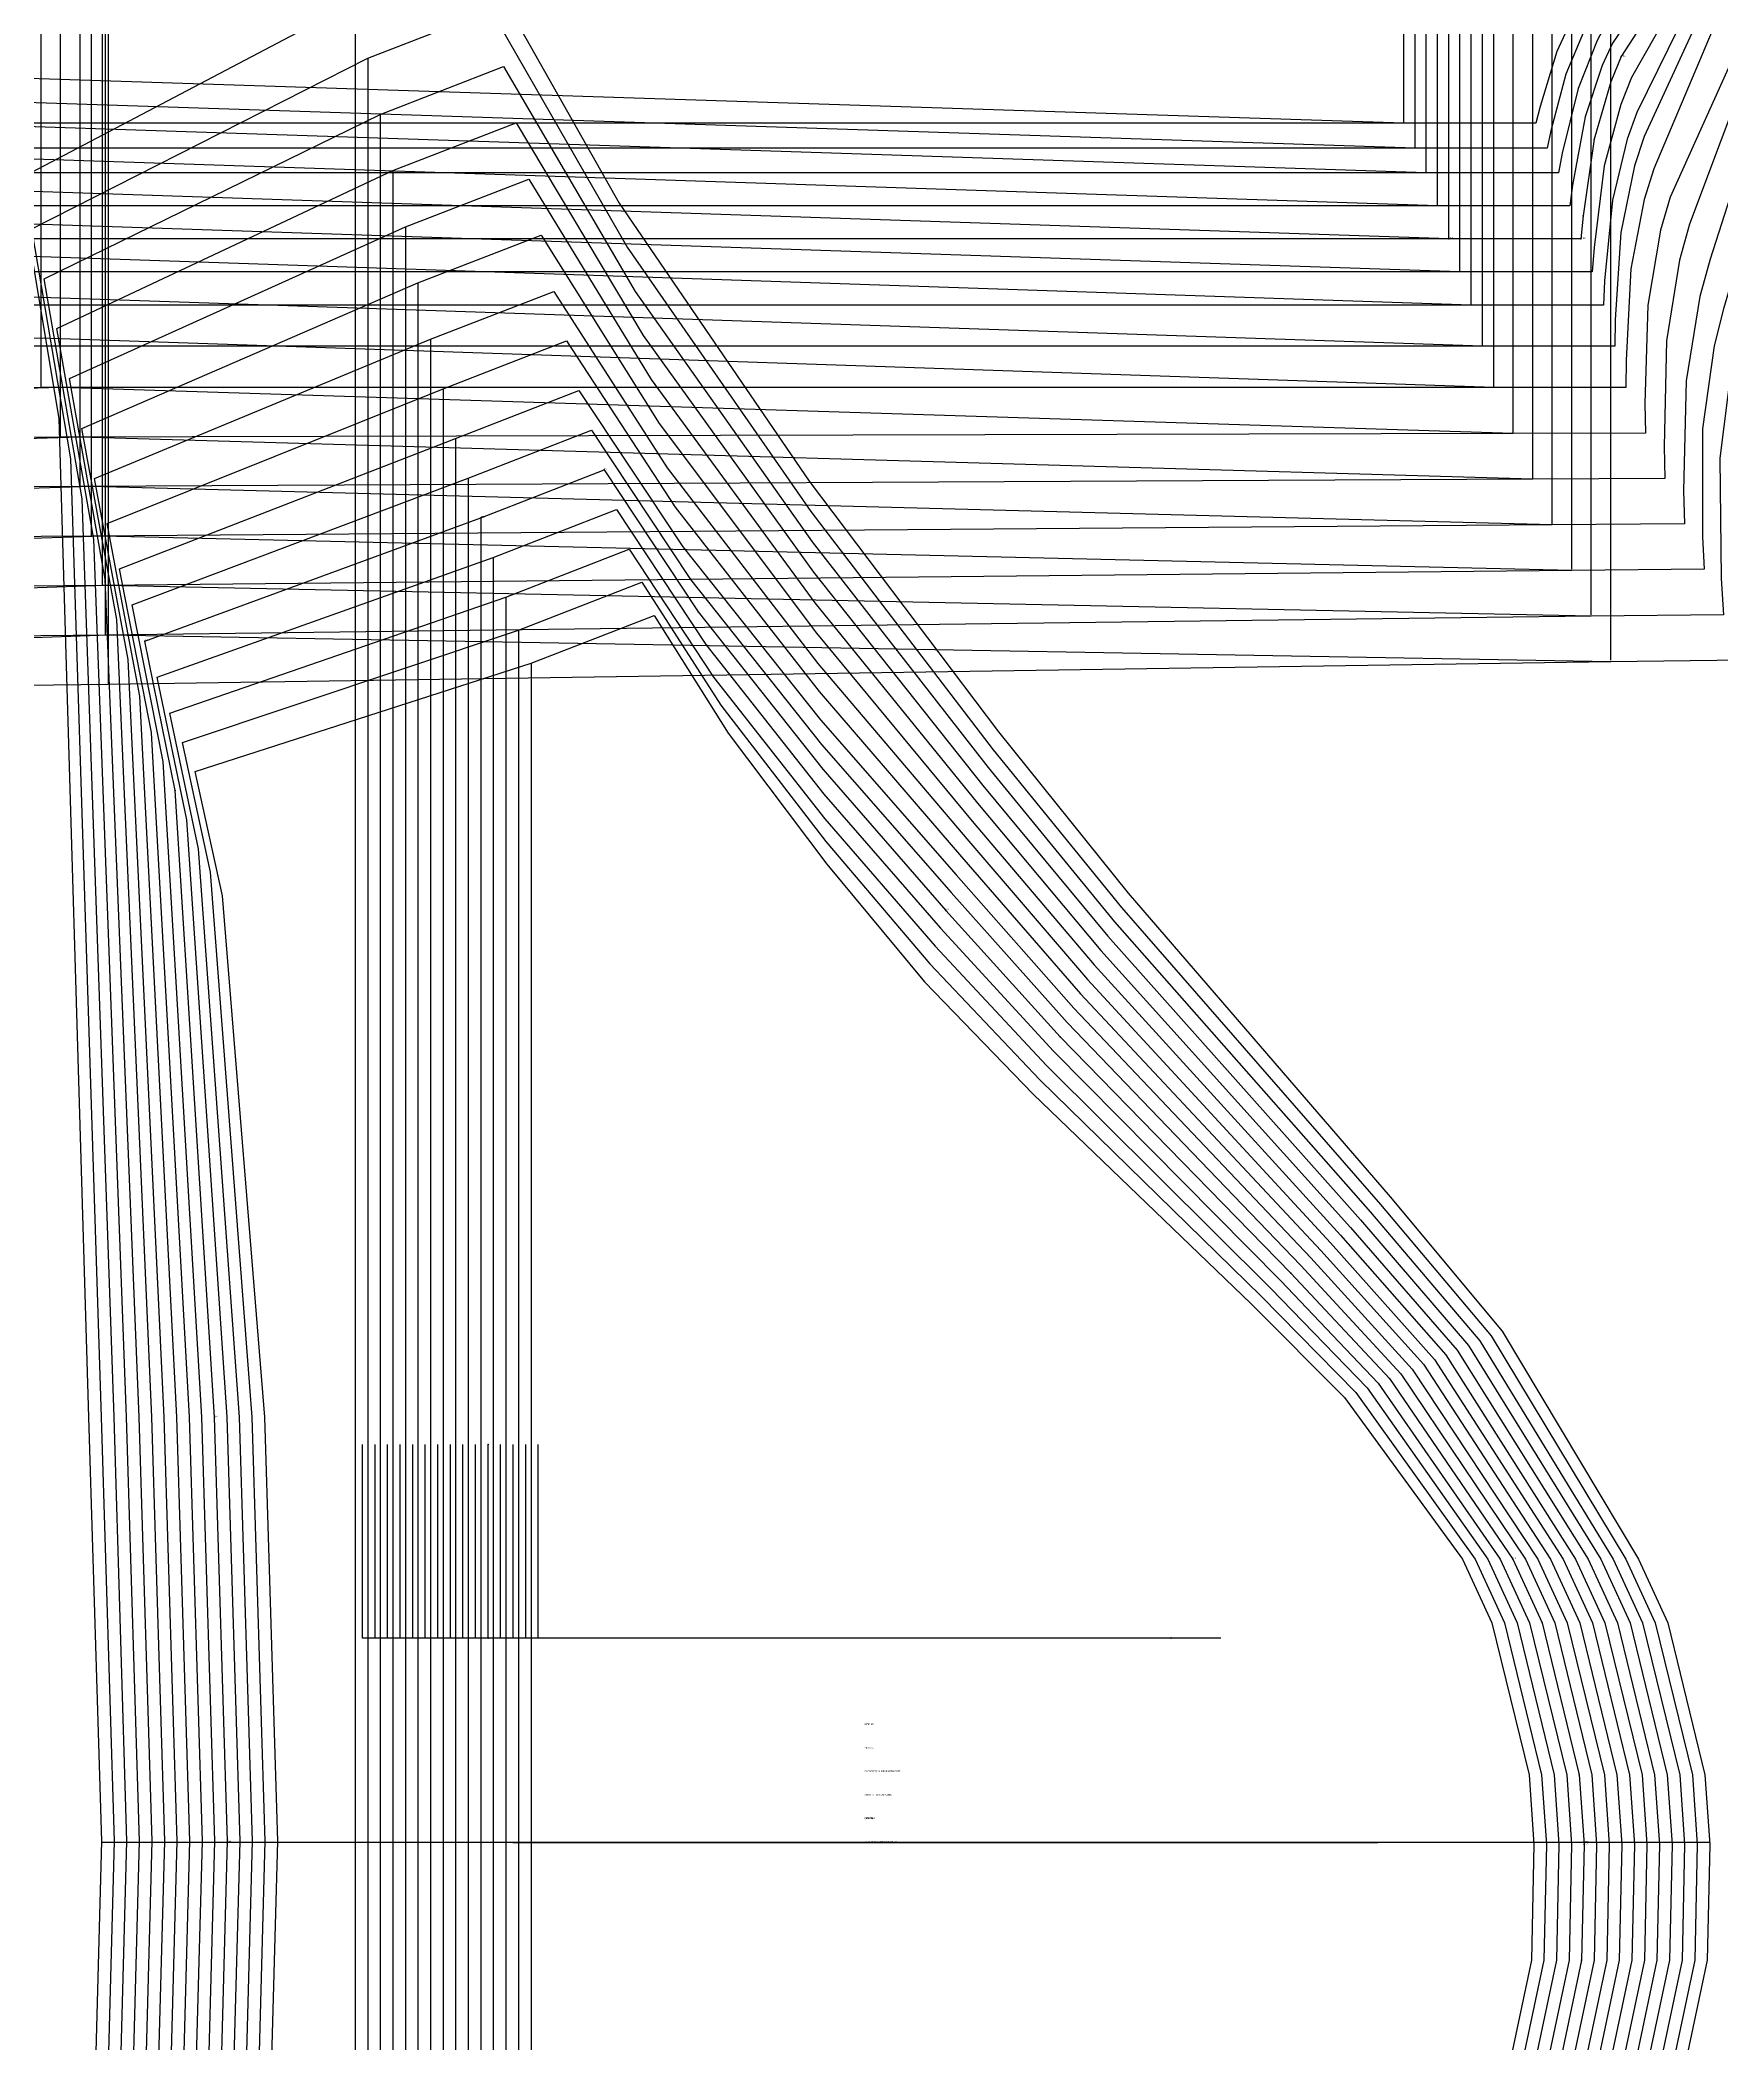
# Model space of a CAD drawing. Extents: x -43 to 1613, y 0 to 910.
# Drawn here: x 265.1 to 519.5, y 303 to 606.1 of the extents above; entities that cross this region are included whole.
import ezdxf

# ---------------------------------------------------------------- set-up
doc = ezdxf.new("R2010")
doc.units = 0

# ---------------------------------------------------------------- blocks, each defined once
blk = doc.blocks.new('GMX1016S18FR_42')
at = {"layer": '1'}
for points in [[(685.5029, 619.4578), (648.0988, 628.9599), (608.0989, 636.7882), (588.7543, 638.9193), (572.0538, 639.1784), (548.6426, 639.1657), (531.8811, 636.3869), (518.0381, 630.8751), (507.9264, 624.0831), (498.9272, 613.09), (497.332, 610.4738), (494.5076, 604.3575), (491.9777, 596.039), (491.3402, 593.5041)], [(491.3402, 593.5041), (471.3402, 593.5066), (241.5718, 593.5041), (241.5718, 593.5041), (45.4584, 593.532)]]:
    blk.add_lwpolyline(points, dxfattribs=at)
at = {"layer": '8'}
blk.add_line((471.3402, 593.5041), (471.3402, 821.0042), dxfattribs=at)
blk.add_lwpolyline([(471.3402, 593.5066), (241.5718, 601.0047), (45.4584, 593.532)], dxfattribs=at)
blk = doc.blocks.new('GMX1016S18FR_44')
at = {"layer": '1'}
for points in [[(690.5016, 619.4603), (652.1044, 629.1631), (611.0453, 637.1413), (591.1901, 639.3028), (574.0527, 639.5467), (549.8745, 639.3561), (534.0198, 636.3463), (518.8382, 629.8565), (510.728, 624.0171), (500.027, 610.0115), (498.503, 607.2836), (495.8589, 600.9412), (493.5932, 592.3636), (493.042, 589.755)], [(493.042, 589.755), (473.042, 589.7576), (244.5208, 589.755), (244.5208, 589.755), (39.6596, 589.7779)]]:
    blk.add_lwpolyline(points, dxfattribs=at)
at = {"layer": '8'}
blk.add_line((473.042, 589.755), (473.042, 824.7558), dxfattribs=at)
blk.add_lwpolyline([(473.042, 589.7576), (244.5208, 597.2556), (39.6596, 589.7779)], dxfattribs=at)
blk = doc.blocks.new('GMX1016S18FR_46')
at = {"layer": '1'}
for points in [[(695.4978, 619.4629), (656.2091, 629.2952), (614.2025, 637.3597), (593.8952, 639.5238), (576.3692, 639.7321), (551.4696, 639.2901), (535.5286, 636.0821), (520.4968, 629.4146), (512.0666, 622.4601), (502.28, 609.1682), (500.5985, 606.039), (497.7181, 598.7771), (495.3178, 588.9803), (494.7412, 586.006)], [(494.7412, 586.006), (474.7413, 586.0085), (247.4723, 586.006), (247.4723, 586.006), (33.8633, 586.0238)]]:
    blk.add_lwpolyline(points, dxfattribs=at)
at = {"layer": '8'}
blk.add_line((474.7413, 586.006), (474.7413, 828.5074), dxfattribs=at)
blk.add_lwpolyline([(474.7413, 586.0085), (247.4723, 593.5066), (33.8633, 586.0238)], dxfattribs=at)
blk = doc.blocks.new('GMX1016S18FR_48')
at = {"layer": '1'}
for points in [[(700.4965, 620.7151), (660.1486, 630.4814), (617.0295, 638.4163), (596.199, 640.4738), (578.2336, 640.5499), (553.2933, 639.6101), (537.6596, 636.3107), (521.8176, 628.0735), (513.6312, 621.4212), (502.8921, 605.5996), (501.33, 602.2366), (498.7697, 594.4947), (496.8621, 584.1416), (496.4431, 581.0073)], [(496.4431, 581.0073), (476.4431, 581.0098), (250.4237, 581.0073), (250.4237, 581.0073), (28.067, 581.02)]]:
    blk.add_lwpolyline(points, dxfattribs=at)
at = {"layer": '8'}
blk.add_line((476.4431, 581.0073), (476.4431, 833.5087), dxfattribs=at)
blk.add_lwpolyline([(476.4431, 581.0098), (250.4237, 588.5079), (28.067, 581.02)], dxfattribs=at)
blk = doc.blocks.new('GMX1016S18FR_50')
at = {"layer": '1'}
for points in [[(705.4927, 621.9698), (664.3091, 631.6218), (620.3138, 639.3841), (599.0717, 641.3247), (580.7634, 641.2662), (554.9342, 639.4324), (539.2039, 635.5639), (523.0038, 626.7527), (514.7336, 619.8159), (504.2282, 603.5904), (502.6432, 599.7906), (500.1388, 591.086), (498.4725, 579.5112), (498.1423, 576.0111)], [(498.1423, 576.0111), (478.1424, 576.0111), (253.3727, 576.0111), (253.3727, 576.0111), (22.2708, 576.0111)]]:
    blk.add_lwpolyline(points, dxfattribs=at)
at = {"layer": '2'}
for p in [(478.1424, 576.0111), (478.1424, 576.0111), (498.1423, 576.0111), (498.1423, 576.0111)]:
    blk.add_point(p, dxfattribs=at)
at = {"layer": '3'}
for p in [(504.2282, 603.5904), (502.6432, 599.7906), (500.1388, 591.086), (498.4725, 579.5112), (478.1424, 576.0111)]:
    blk.add_point(p, dxfattribs=at)
at = {"layer": '8'}
blk.add_line((478.1424, 576.0111), (478.1424, 838.5125), dxfattribs=at)
blk.add_lwpolyline([(478.1424, 576.0111), (253.3727, 583.5117), (22.2708, 576.0111)], dxfattribs=at)
at = {"layer": '2'}
for s, p in [('# 18', (478.1424, 576.0111)), ('# 13', (478.1424, 576.0111)), ('# 12', (498.1423, 576.0111)), ('# 12', (498.1423, 576.0111))]:
    blk.add_text(s, height=0.25, dxfattribs=at).set_placement(p)
at = {"layer": '3'}
for s, p in [('# 11', (504.2282, 603.5904)), ('# 13', (478.1424, 576.0111))]:
    blk.add_text(s, height=0.25, dxfattribs=at).set_placement(p)
at = {"layer": '8'}
for s in ['O', 'NM']:
    blk.add_text(s, height=0.25, dxfattribs=at).set_placement((478.1424, 576.0111))
blk = doc.blocks.new('GMX1016S18FR_52')
at = {"layer": '1'}
for points in [[(710.4914, 623.2221), (668.5763, 632.4677), (623.8342, 639.7626), (602.2569, 641.4491), (583.6819, 641.1494), (557.5478, 639.4628), (540.1361, 635.0737), (523.8395, 624.5937), (515.1273, 616.8416), (505.7674, 600.4053), (504.157, 596.3387), (501.6678, 587.0525), (500.1261, 574.7335), (499.8441, 571.0124)], [(499.8441, 571.0124), (479.8442, 571.0124), (256.3241, 571.0124), (256.3241, 571.0124), (16.472, 571.0098)]]:
    blk.add_lwpolyline(points, dxfattribs=at)
at = {"layer": '8'}
blk.add_line((479.8442, 571.0124), (479.8442, 843.5137), dxfattribs=at)
blk.add_lwpolyline([(479.8442, 571.0124), (256.3241, 578.513), (16.472, 571.0098)], dxfattribs=at)
blk = doc.blocks.new('GMX1016S18FR_54')
at = {"layer": '1'}
for points in [[(715.4901, 624.4743), (672.9476, 633.537), (627.5553, 640.5982), (605.6757, 642.1502), (586.8569, 641.7082), (559.275, 639.6381), (540.8346, 634.6343), (525.3051, 623.9638), (515.9858, 614.2635), (506.6081, 595.1348), (505.1298, 591.086), (502.9201, 581.8683), (501.7237, 569.689), (501.5459, 566.0136)], [(501.5459, 566.0136), (481.546, 566.0136), (259.2756, 566.0136), (259.2756, 566.0136), (10.6757, 566.006)]]:
    blk.add_lwpolyline(points, dxfattribs=at)
at = {"layer": '8'}
blk.add_line((481.546, 566.0136), (481.546, 848.515), dxfattribs=at)
blk.add_lwpolyline([(481.546, 566.0136), (259.2756, 573.5143), (10.6757, 566.006)], dxfattribs=at)
blk = doc.blocks.new('GMX1016S18FR_56')
at = {"layer": '1'}
for points in [[(720.4888, 624.4794), (677.3241, 633.6513), (631.2713, 640.7938), (609.0743, 642.3559), (589.9811, 641.8987), (561.6118, 639.6381), (543.2705, 634.5378), (526.4049, 622.0918), (517.0425, 611.7184), (507.7206, 591.5), (506.2576, 587.0626), (504.1875, 576.9991), (503.3138, 563.7607), (503.2477, 559.7703)], [(503.2477, 559.7703), (483.2478, 559.7703), (262.2271, 559.7703), (262.2271, 559.7703), (4.8819, 559.7526)]]:
    blk.add_lwpolyline(points, dxfattribs=at)
at = {"layer": '8'}
blk.add_line((483.2478, 559.7703), (483.2478, 854.771), dxfattribs=at)
blk.add_lwpolyline([(483.2478, 559.7703), (262.2271, 567.2709), (4.8819, 559.7526)], dxfattribs=at)
blk = doc.blocks.new('GMX1016S18FR_58')
at = {"layer": '1'}
for points in [[(725.4876, 624.4819), (681.4516, 633.6513), (634.4793, 640.7379), (611.8479, 642.2391), (592.389, 641.693), (564.1264, 639.125), (545.4066, 633.0112), (527.8908, 620.5144), (519.0821, 610.1131), (509.1431, 586.6156), (507.6851, 581.9775), (505.676, 571.4696), (504.9597, 557.6774), (504.9495, 553.5245)], [(504.9495, 553.5245), (484.9495, 553.5245), (265.1786, 553.5245), (265.1786, 553.5245), (-0.9119, 553.4965)]]:
    blk.add_lwpolyline(points, dxfattribs=at)
at = {"layer": '8'}
for p, q in [((265.1786, 861.0245), (265.1786, 553.5245)), ((484.9495, 553.5245), (484.9495, 861.0245))]:
    blk.add_line(p, q, dxfattribs=at)
blk.add_lwpolyline([(484.9495, 553.5245), (265.1786, 561.0251), (-0.9119, 553.4965)], dxfattribs=at)
blk = doc.blocks.new('GMX1016S18FR_60')
at = {"layer": '1'}
for points in [[(731.736, 626.3615), (686.8084, 635.4674), (638.899, 642.4372), (615.8256, 643.8443), (595.9983, 643.1839), (566.3845, 639.7854), (548.4496, 632.8334), (530.4003, 616.3158), (522.2672, 605.9348), (511.6246, 582.3382), (510.1692, 577.3166), (508.2566, 565.9705), (507.8146, 551.1191), (507.901, 546.6538)], [(507.901, 546.6538), (487.901, 546.6055), (268.1301, 546.034), (268.1301, 546.034), (-7.9553, 545.366)]]:
    blk.add_lwpolyline(points, dxfattribs=at)
at = {"layer": '8'}
for p, q in [((268.1301, 869.155), (268.1301, 546.034)), ((487.901, 546.6538), (487.901, 869.155))]:
    blk.add_line(p, q, dxfattribs=at)
blk.add_lwpolyline([(487.901, 546.6055), (268.1301, 553.5346), (-7.9553, 545.366)], dxfattribs=at)
blk = doc.blocks.new('GMX1016S18FR_62')
at = {"layer": '1'}
for points in [[(737.9843, 628.2411), (692.3126, 636.9559), (643.636, 643.4659), (620.2223, 644.6267), (600.1182, 643.725), (569.722, 639.4222), (551.4899, 631.8759), (533.5499, 615.5259), (524.1265, 603.7352), (514.5761, 578.2336), (513.047, 572.8132), (511.0811, 560.5831), (510.7229, 544.5913), (510.8525, 539.7831)], [(510.8525, 539.7831), (490.8525, 539.6891), (271.0815, 538.5435), (271.0815, 538.5435), (-14.9987, 537.2355)]]:
    blk.add_lwpolyline(points, dxfattribs=at)
at = {"layer": '8'}
for p, q in [((271.0815, 877.2856), (271.0815, 538.5435)), ((490.8525, 539.7831), (490.8525, 877.2856))]:
    blk.add_line(p, q, dxfattribs=at)
blk.add_lwpolyline([(490.8525, 539.6891), (271.0815, 546.0442), (-14.9987, 537.2355)], dxfattribs=at)
blk = doc.blocks.new('GMX1016S18FR_64')
at = {"layer": '1'}
for points in [[(744.2328, 630.1207), (697.6542, 638.5002), (648.0455, 644.6038), (624.2, 645.5334), (603.7479, 644.4006), (573.5473, 639.4806), (554.0045, 631.279), (535.0765, 614.5505), (527.078, 602.1909), (517.6952, 572.9428), (516.1027, 567.3014), (514.0478, 554.5659), (513.6719, 537.9187), (513.8039, 532.9124)], [(513.8039, 532.9124), (493.804, 532.7727), (272.7833, 531.0633), (272.7833, 531.0633), (-22.0422, 529.1049)]]:
    blk.add_lwpolyline(points, dxfattribs=at)
at = {"layer": '8'}
for p, q in [((272.7833, 885.4161), (272.7833, 531.0633)), ((493.804, 532.9124), (493.804, 885.4161))]:
    blk.add_line(p, q, dxfattribs=at)
blk.add_lwpolyline([(493.804, 532.7727), (272.7833, 538.5639), (-22.0422, 529.1049)], dxfattribs=at)
blk = doc.blocks.new('GMX1016S18FR_66')
at = {"layer": '1'}
for points in [[(750.4811, 632.0003), (702.8485, 640.2045), (652.1374, 646.0617), (627.7763, 646.8288), (606.9, 645.5182), (576.8569, 639.1631), (556.9992, 630.776), (538.0305, 611.8683), (530.0295, 600.6466), (519.712, 565.4142), (518.2693, 559.844), (516.5294, 547.3015), (516.5167, 530.9515), (516.7554, 526.0417)], [(516.7554, 526.0417), (496.7555, 525.8588), (274.4851, 523.5728), (274.4851, 523.5728), (-29.0856, 520.9744)]]:
    blk.add_lwpolyline(points, dxfattribs=at)
at = {"layer": '8'}
for p, q in [((274.4851, 893.5467), (274.4851, 523.5728)), ((496.7555, 526.0417), (496.7555, 893.5467))]:
    blk.add_line(p, q, dxfattribs=at)
blk.add_lwpolyline([(496.7555, 525.8588), (274.4851, 531.0734), (-29.0856, 520.9744)], dxfattribs=at)
blk = doc.blocks.new('GMX1016S18FR_68')
at = {"layer": '1'}
for points in [[(756.7296, 633.8824), (708.7718, 641.792), (657.7381, 647.3216), (633.2373, 647.9185), (612.2518, 646.4504), (581.1546, 639.4984), (560.0167, 630.4915), (540.2835, 608.4164), (532.4856, 595.9044), (522.4298, 563.0291), (520.9058, 556.8087), (519.1507, 542.826), (519.3716, 524.6345), (519.7069, 519.1735)], [(519.7069, 519.1735), (499.707, 518.95), (274.9373, 516.0849), (274.9373, 516.0849), (-36.1239, 512.8413)]]:
    blk.add_lwpolyline(points, dxfattribs=at)
at = {"layer": '8'}
for p, q in [((274.9373, 901.6797), (274.9373, 516.0849)), ((499.707, 519.1735), (499.707, 901.6797))]:
    blk.add_line(p, q, dxfattribs=at)
blk.add_lwpolyline([(499.707, 518.95), (274.9373, 523.5855), (-36.1239, 512.8413)], dxfattribs=at)
blk = doc.blocks.new('GMX1016S18FR_70')
at = {"layer": '1'}
blk.add_lwpolyline([(522.6584, 512.3028), (502.6584, 512.0386), (275.3894, 508.5944), (275.3894, 508.5944), (-43.1648, 504.7108)], dxfattribs=at)
at = {"layer": '8'}
for p, q in [((275.3894, 909.8103), (275.3894, 508.5944)), ((502.6584, 512.3028), (502.6584, 909.8103))]:
    blk.add_line(p, q, dxfattribs=at)
blk.add_lwpolyline([(502.6584, 512.0386), (275.3894, 516.095), (-43.1648, 504.7108)], dxfattribs=at)
blk = doc.blocks.new('GMX1016S18SS1_42')
at = {"layer": '1'}
for points in [[(288.5085, 495.4499), (339.3313, 511.8481), (357.98, 519.0744)], [(357.98, 519.0744), (369.1687, 501.2462), (384.0861, 481.4393), (398.8588, 463.6517), (415.2723, 446.6667), (448.244, 414.9243), (462.3766, 400.7994), (480.2353, 376.329), (484.6727, 366.6744), (490.2912, 343.7256), (491.0176, 333.1922)], [(288.5085, 171.445), (292.669, 190.4111), (299.3949, 273.6216), (301.0205, 333.6697), (299.0622, 397.8225), (292.6588, 476.6692), (288.5085, 495.4499)], [(491.0176, 333.1922), (490.6442, 315.6509), (485.2061, 289.969), (477.2178, 275.6078), (463.7888, 261.6454), (438.366, 243.2228), (420.5478, 232.5091), (386.7735, 203.2788), (370.7689, 178.148), (362.3209, 159.9972), (357.9546, 147.8382)]]:
    blk.add_lwpolyline(points, dxfattribs=at)
at = {"layer": '5'}
blk.add_line((363.1947, 333.4462), (467.4413, 333.4462), dxfattribs=at)
at = {"layer": '7'}
blk.add_line((363.1947, 333.4462), (467.4413, 333.4462), dxfattribs=at)
at = {"layer": '8'}
for p, q in [((339.3313, 511.8481), (339.3313, 154.7775)), ((490.9998, 333.4462), (300.9215, 333.4462))]:
    blk.add_line(p, q, dxfattribs=at)
blk.add_lwpolyline([(443.6949, 364.3681), (340.4337, 364.3681), (340.4337, 393.6746)], dxfattribs=at)
at = {"layer": '1'}
for s, p in [('SIZE: 42', (389.7631, 337.0123)), ('Piece Name: GMX1016S18SS1', (389.7631, 333.4563))]:
    blk.add_text(s, height=0.25, dxfattribs=at).set_placement(p)
blk = doc.blocks.new('GMX1016S18SS1_44')
at = {"layer": '1'}
for points in [[(286.6086, 499.8594), (337.4314, 516.8494), (356.0801, 524.0757)], [(356.0801, 524.0757), (368.041, 505.4829), (383.9363, 484.8581), (399.6589, 466.3517), (416.2984, 448.8358), (449.7477, 416.0825), (464.0809, 401.5131), (482.1352, 376.329), (486.5726, 366.6744), (492.1911, 343.7256), (492.9175, 333.1922)], [(286.6086, 167.0355), (290.8605, 186.8297), (297.495, 273.6216), (299.1206, 333.6697), (297.1623, 397.8225), (290.8529, 480.2201), (286.6086, 499.8594)], [(492.9175, 333.1922), (492.5442, 315.6509), (487.106, 289.969), (479.0898, 275.0541), (465.4627, 260.472), (439.5445, 241.1121), (421.348, 229.8091), (386.9233, 200.9141), (369.8342, 174.6174), (360.7664, 155.5928), (356.0547, 142.837)]]:
    blk.add_lwpolyline(points, dxfattribs=at)
at = {"layer": '5'}
blk.add_line((361.2947, 333.4462), (465.5414, 333.4462), dxfattribs=at)
at = {"layer": '7'}
blk.add_line((361.2947, 333.4462), (465.5414, 333.4462), dxfattribs=at)
at = {"layer": '8'}
for p, q in [((337.4314, 516.8494), (337.4314, 149.7762)), ((492.8997, 333.4462), (299.0215, 333.4462))]:
    blk.add_line(p, q, dxfattribs=at)
blk.add_lwpolyline([(441.7949, 364.3681), (338.5338, 364.3681), (338.5338, 393.6746)], dxfattribs=at)
at = {"layer": '1'}
for s, p in [('SIZE: 44', (389.7631, 337.0123)), ('Piece Name: GMX1016S18SS1', (389.7631, 333.4563))]:
    blk.add_text(s, height=0.25, dxfattribs=at).set_placement(p)
blk = doc.blocks.new('GMX1016S18SS1_46')
at = {"layer": '1'}
for points in [[(284.7086, 504.2688), (335.5315, 521.8507), (354.1802, 529.077)], [(354.1802, 529.077), (366.9107, 509.7222), (383.7864, 488.2795), (400.459, 469.0517), (417.3271, 451.005), (451.2539, 417.2408), (465.7853, 402.2268), (484.0351, 376.329), (488.4725, 366.6744), (494.091, 343.7256), (494.8175, 333.1922)], [(284.7086, 162.6261), (289.0495, 183.2483), (295.5951, 273.6216), (297.2207, 333.6697), (295.2624, 397.8225), (289.047, 483.771), (284.7086, 504.2688)], [(494.8175, 333.1922), (494.4441, 315.6509), (489.0059, 289.969), (480.9617, 274.5004), (467.1365, 259.296), (440.7256, 239.0014), (422.1481, 227.1091), (386.7532, 198.0362), (368.7547, 170.8023), (359.1637, 151.0742), (354.1548, 137.8357)]]:
    blk.add_lwpolyline(points, dxfattribs=at)
at = {"layer": '5'}
blk.add_line((359.3948, 333.4462), (463.6415, 333.4462), dxfattribs=at)
at = {"layer": '7'}
blk.add_line((359.3948, 333.4462), (463.6415, 333.4462), dxfattribs=at)
at = {"layer": '8'}
for p, q in [((335.5315, 521.8507), (335.5315, 144.775)), ((494.7997, 333.4462), (297.1216, 333.4462))]:
    blk.add_line(p, q, dxfattribs=at)
blk.add_lwpolyline([(439.895, 364.3681), (336.6339, 364.3681), (336.6339, 393.6746)], dxfattribs=at)
at = {"layer": '1'}
for s, p in [('SIZE: 46', (389.7631, 337.0123)), ('Piece Name: GMX1016S18SS1', (389.7631, 333.4563))]:
    blk.add_text(s, height=0.25, dxfattribs=at).set_placement(p)
blk = doc.blocks.new('GMX1016S18SS1_48')
at = {"layer": '1'}
for points in [[(282.8087, 509.7273), (333.6316, 527.8501), (352.2803, 535.0765)], [(352.2803, 535.0765), (365.7575, 514.6549), (383.6188, 492.0336), (401.2591, 471.7517), (418.3533, 453.1742), (452.7576, 418.399), (467.4896, 402.9406), (485.9351, 376.329), (490.3725, 366.6744), (495.9909, 343.7256), (496.7174, 333.1922)], [(282.8087, 157.1676), (287.2639, 178.816), (293.6952, 273.6216), (295.3208, 333.6697), (293.3624, 397.8225), (287.2639, 488.1677), (282.8087, 509.7273)], [(496.7174, 333.1922), (496.344, 315.6509), (490.9058, 289.969), (482.8337, 273.9467), (468.8104, 258.1199), (441.9042, 236.8906), (422.9482, 224.4091), (387.3323, 196.0169), (367.9902, 166.9949), (357.66, 145.9586), (352.2549, 131.8362)]]:
    blk.add_lwpolyline(points, dxfattribs=at)
at = {"layer": '5'}
blk.add_line((357.4949, 333.4462), (461.7416, 333.4462), dxfattribs=at)
at = {"layer": '7'}
blk.add_line((357.4949, 333.4462), (461.7416, 333.4462), dxfattribs=at)
at = {"layer": '8'}
for p, q in [((333.6316, 527.8501), (333.6316, 138.7755)), ((496.6996, 333.4462), (295.2217, 333.4462))]:
    blk.add_line(p, q, dxfattribs=at)
blk.add_lwpolyline([(437.9951, 364.3681), (334.7339, 364.3681), (334.7339, 393.6746)], dxfattribs=at)
at = {"layer": '1'}
for s, p in [('SIZE: 48', (389.7631, 337.0123)), ('Piece Name: GMX1016S18SS1', (389.7631, 333.4563))]:
    blk.add_text(s, height=0.25, dxfattribs=at).set_placement(p)
blk = doc.blocks.new('GMX1016S18SS1_50')
at = {"layer": '1'}
for points in [[(280.9088, 515.1857), (331.7317, 533.8496), (350.3804, 541.0759)], [(350.3804, 541.0759), (364.6069, 519.5875), (383.4511, 495.7877), (402.0592, 474.4517), (419.382, 455.3458), (454.2638, 419.5598), (469.1965, 403.6569), (487.835, 376.329), (492.2724, 366.6744), (497.8909, 343.7256), (498.6173, 333.1922)], [(280.9088, 151.7092), (285.4783, 174.3837), (291.7953, 273.6216), (293.4208, 333.6697), (291.4625, 397.8225), (285.4833, 492.5645), (280.9088, 515.1857)], [(498.6173, 333.1922), (498.2439, 315.6509), (492.8058, 289.969), (484.7083, 273.3955), (470.4868, 256.9465), (443.0853, 234.7799), (423.7482, 221.709), (387.4694, 193.3296), (367.0224, 162.8217), (356.0877, 140.6957), (350.3549, 125.8367)]]:
    blk.add_lwpolyline(points, dxfattribs=at)
at = {"layer": '2'}
for p in [(350.3804, 541.0759), (350.3804, 541.0759), (331.7317, 533.8496), (280.9088, 515.1857), (280.9088, 515.1857), (332.834, 393.6746), (332.834, 364.3681), (436.0952, 364.3681), (293.3218, 333.4462), (293.4208, 333.6697), (355.595, 333.4462), (459.8417, 333.4462), (498.5995, 333.4462), (498.6173, 333.1922), (498.6173, 333.1922)]:
    blk.add_point(p, dxfattribs=at)
at = {"layer": '3'}
for p in [(331.7317, 533.8496), (364.6069, 519.5875), (383.4511, 495.7877), (285.4833, 492.5645), (402.0592, 474.4517), (419.382, 455.3458), (454.2638, 419.5598), (469.1965, 403.6569), (291.4625, 397.8225), (487.835, 376.329), (492.2724, 366.6744), (497.8909, 343.7256), (498.2439, 315.6509)]:
    blk.add_point(p, dxfattribs=at)
at = {"layer": '4'}
blk.add_point((498.6173, 333.1922, -3.998), dxfattribs=at)
blk.add_point((498.6173, 333.1922, -3.998), dxfattribs=at)
at = {"layer": '5'}
blk.add_line((355.595, 333.4462), (459.8417, 333.4462), dxfattribs=at)
at = {"layer": '7'}
blk.add_line((355.595, 333.4462), (459.8417, 333.4462), dxfattribs=at)
at = {"layer": '8'}
for p, q in [((331.7317, 533.8496), (331.7317, 132.776)), ((498.5995, 333.4462), (293.3218, 333.4462))]:
    blk.add_line(p, q, dxfattribs=at)
blk.add_lwpolyline([(436.0952, 364.3681), (332.834, 364.3681), (332.834, 393.6746)], dxfattribs=at)
at = {"layer": '1'}
for s, p in [('SIZE: 50', (389.7631, 351.2363)), ('Fabric: 1', (389.7631, 347.6803)), ('CATEGORY: SLEEVE WITH CUFF', (389.7631, 344.1243)), ('ANNOTATION: 2XFABRIC', (389.7631, 340.5683)), ('Quantity: 1', (389.7631, 337.0123)), ('Piece Name: GMX1016S18SS1', (389.7631, 333.4563))]:
    blk.add_text(s, height=0.25, dxfattribs=at).set_placement(p)
at = {"layer": '2'}
for s, p in [('# 7', (350.3804, 541.0759)), ('# 7', (350.3804, 541.0759)), ('# 18', (331.7317, 533.8496)), ('# 5', (280.9088, 515.1857)), ('# 5', (280.9088, 515.1857)), ('# 17', (293.3218, 333.4462)), ('# 3', (293.4208, 333.6697)), ('# 16', (498.5995, 333.4462)), ('# 10', (498.6173, 333.1922)), ('# 10', (498.6173, 333.1922))]:
    blk.add_text(s, height=0.25, dxfattribs=at).set_placement(p)
at = {"layer": '3'}
for s, p in [('# 6', (331.7317, 533.8496)), ('# 8', (402.0592, 474.4517)), ('# 4', (291.4625, 397.8225)), ('# 9', (487.835, 376.329))]:
    blk.add_text(s, height=0.25, dxfattribs=at).set_placement(p)
at = {"layer": '8'}
for s, p in [('NM', (331.7317, 533.8496)), ('B', (436.0952, 364.3681)), ('NM', (498.5995, 333.4462))]:
    blk.add_text(s, height=0.25, dxfattribs=at).set_placement(p)
blk = doc.blocks.new('GMX1016S18SS1_52')
at = {"layer": '1'}
for points in [[(279.0089, 520.6442), (329.8318, 539.8491), (348.4804, 547.0754)], [(348.4804, 547.0754), (363.4537, 524.5177), (383.281, 499.5393), (402.8593, 477.1517), (420.4081, 457.515), (455.7675, 420.718), (470.9008, 404.3706), (489.7349, 376.329), (494.1723, 366.6744), (499.7908, 343.7256), (500.5172, 333.1922)], [(279.0089, 146.2507), (283.6901, 169.9489), (289.8953, 273.6216), (291.5209, 333.6697), (289.5626, 397.8225), (283.7003, 496.9587), (279.0089, 520.6442)], [(500.5172, 333.1922), (500.1438, 315.6509), (494.7057, 289.969), (486.5802, 272.8418), (472.1606, 255.7704), (444.2638, 232.6666), (424.5484, 219.009), (387.2281, 189.9235), (365.8845, 158.2522), (354.4545, 135.2728), (348.455, 119.8373)]]:
    blk.add_lwpolyline(points, dxfattribs=at)
at = {"layer": '5'}
blk.add_line((353.695, 333.4462), (457.9417, 333.4462), dxfattribs=at)
at = {"layer": '7'}
blk.add_line((353.695, 333.4462), (457.9417, 333.4462), dxfattribs=at)
at = {"layer": '8'}
for p, q in [((329.8318, 539.8491), (329.8318, 126.7765)), ((500.4994, 333.4462), (291.4219, 333.4462))]:
    blk.add_line(p, q, dxfattribs=at)
blk.add_lwpolyline([(434.1953, 364.3681), (330.9341, 364.3681), (330.9341, 393.6746)], dxfattribs=at)
at = {"layer": '1'}
for s, p in [('SIZE: 52', (389.7631, 337.0123)), ('Piece Name: GMX1016S18SS1', (389.7631, 333.4563))]:
    blk.add_text(s, height=0.25, dxfattribs=at).set_placement(p)
blk = doc.blocks.new('GMX1016S18SS1_54')
at = {"layer": '1'}
for points in [[(277.109, 526.1026), (327.9318, 545.8486), (346.5805, 553.0749)], [(346.5805, 553.0749), (362.3006, 529.4503), (383.1133, 503.2934), (403.6594, 479.8518), (421.4343, 459.6842), (457.2712, 421.8763), (472.6051, 405.0843), (491.6348, 376.329), (496.0722, 366.6744), (501.6907, 343.7256), (502.4171, 333.1922)], [(277.109, 140.7923), (281.9045, 165.5166), (287.9954, 273.6216), (289.621, 333.6697), (287.6627, 397.8225), (281.9172, 501.3554), (277.109, 526.1026)], [(502.4171, 333.1922), (502.0437, 315.6509), (496.6056, 289.969), (488.4522, 272.2881), (473.8345, 254.5944), (445.4424, 230.5558), (425.3485, 216.309), (387.0605, 186.5834), (364.7822, 153.7209), (352.8365, 129.8652), (346.5551, 113.8378)]]:
    blk.add_lwpolyline(points, dxfattribs=at)
at = {"layer": '5'}
blk.add_line((351.7951, 333.4462), (456.0418, 333.4462), dxfattribs=at)
at = {"layer": '7'}
blk.add_line((351.7951, 333.4462), (456.0418, 333.4462), dxfattribs=at)
at = {"layer": '8'}
for p, q in [((327.9318, 545.8486), (327.9318, 120.7771)), ((502.3994, 333.4462), (289.522, 333.4462))]:
    blk.add_line(p, q, dxfattribs=at)
blk.add_lwpolyline([(432.2953, 364.3681), (329.0342, 364.3681), (329.0342, 393.6746)], dxfattribs=at)
at = {"layer": '1'}
for s, p in [('SIZE: 54', (389.7631, 337.0123)), ('Piece Name: GMX1016S18SS1', (389.7631, 333.4563))]:
    blk.add_text(s, height=0.25, dxfattribs=at).set_placement(p)
blk = doc.blocks.new('GMX1016S18SS1_56')
at = {"layer": '1'}
for points in [[(275.209, 532.9505), (326.0319, 553.3492), (344.6806, 560.5755)], [(344.6806, 560.5755), (361.1144, 535.427), (382.9152, 507.5505), (404.4595, 482.5518), (422.463, 461.8533), (458.7774, 423.0345), (474.3095, 405.7981), (493.5347, 376.329), (497.9721, 366.6744), (503.5906, 343.7256), (504.317, 333.1922)], [(275.209, 133.9444), (280.1443, 159.954), (286.0955, 273.6216), (287.7211, 333.6697), (285.7627, 397.8225), (280.1646, 506.8698), (275.209, 532.9505)], [(504.317, 333.1922), (503.9437, 315.6509), (498.5055, 289.969), (490.3242, 271.7343), (475.5084, 253.4184), (446.6235, 228.4451), (426.1486, 213.609), (388.3026, 184.1551), (364.3199, 149.0142), (351.4395, 123.4923), (344.6552, 106.3371)]]:
    blk.add_lwpolyline(points, dxfattribs=at)
at = {"layer": '5'}
blk.add_line((349.8952, 333.4462), (454.1419, 333.4462), dxfattribs=at)
at = {"layer": '7'}
blk.add_line((349.8952, 333.4462), (454.1419, 333.4462), dxfattribs=at)
at = {"layer": '8'}
for p, q in [((326.0319, 553.3492), (326.0319, 113.2764)), ((504.2993, 333.4462), (287.622, 333.4462))]:
    blk.add_line(p, q, dxfattribs=at)
blk.add_lwpolyline([(430.3954, 364.3681), (327.1343, 364.3681), (327.1343, 393.6746)], dxfattribs=at)
at = {"layer": '1'}
for s, p in [('SIZE: 56', (389.7631, 337.0123)), ('Piece Name: GMX1016S18SS1', (389.7631, 333.4563))]:
    blk.add_text(s, height=0.25, dxfattribs=at).set_placement(p)
blk = doc.blocks.new('GMX1016S18SS1_58')
at = {"layer": '1'}
for points in [[(273.3091, 539.7983), (324.132, 560.8498), (342.7807, 568.0761)], [(342.7807, 568.0761), (359.9282, 541.4011), (382.7171, 511.8075), (405.2596, 485.2518), (423.4892, 464.0225), (460.2811, 424.1927), (476.0138, 406.5118), (495.4347, 376.329), (499.8721, 366.6744), (505.4905, 343.7256), (506.217, 333.1922)], [(273.3091, 127.0966), (278.3866, 154.3939), (284.1956, 273.6216), (285.8212, 333.6697), (283.8628, 397.8225), (278.412, 512.3841), (273.3091, 539.7983)], [(506.217, 333.1922), (505.8436, 315.6509), (500.4054, 289.969), (492.1962, 271.1806), (477.1822, 252.2449), (447.8021, 226.3344), (426.9486, 210.909), (388.5769, 180.8531), (363.3852, 143.8098), (349.8673, 116.9112), (342.7553, 98.8365)]]:
    blk.add_lwpolyline(points, dxfattribs=at)
at = {"layer": '5'}
blk.add_line((347.9953, 333.4462), (452.242, 333.4462), dxfattribs=at)
at = {"layer": '7'}
blk.add_line((347.9953, 333.4462), (452.242, 333.4462), dxfattribs=at)
at = {"layer": '8'}
for p, q in [((324.132, 560.8498), (324.132, 105.7758)), ((506.1992, 333.4462), (285.7221, 333.4462))]:
    blk.add_line(p, q, dxfattribs=at)
blk.add_lwpolyline([(428.4955, 364.3681), (325.2344, 364.3681), (325.2344, 393.6746)], dxfattribs=at)
at = {"layer": '1'}
for s, p in [('SIZE: 58', (389.7631, 337.0123)), ('Piece Name: GMX1016S18SS1', (389.7631, 333.4563))]:
    blk.add_text(s, height=0.25, dxfattribs=at).set_placement(p)
blk = doc.blocks.new('GMX1016S18SS1_60')
at = {"layer": '1'}
for points in [[(271.4092, 547.3472), (322.2321, 569.3487), (340.8807, 576.575)], [(340.8807, 576.575), (358.7166, 548.0711), (382.5012, 516.3998), (406.0597, 487.9518), (424.5179, 466.1942), (461.7847, 425.3535), (477.7182, 407.2256), (497.3346, 376.329), (501.772, 366.6744), (507.3904, 343.7256), (508.1169, 333.1922)], [(271.4092, 119.5477), (276.6442, 148.2624), (282.2957, 273.6216), (283.9212, 333.6697), (281.9629, 397.8225), (276.6721, 518.4648), (271.4092, 547.3472)], [(508.1169, 333.1922), (507.7435, 315.6509), (502.3054, 289.969), (494.0682, 270.6294), (478.8561, 251.0689), (448.9806, 224.2236), (427.7487, 208.2089), (388.7928, 177.2641), (362.392, 137.9754), (348.2645, 109.4791), (340.8553, 90.3377)]]:
    blk.add_lwpolyline(points, dxfattribs=at)
at = {"layer": '5'}
blk.add_line((346.0954, 333.4462), (450.342, 333.4462), dxfattribs=at)
at = {"layer": '7'}
blk.add_line((346.0954, 333.4462), (450.342, 333.4462), dxfattribs=at)
at = {"layer": '8'}
for p, q in [((322.2321, 569.3487), (322.2321, 97.277)), ((508.0991, 333.4462), (283.8222, 333.4462))]:
    blk.add_line(p, q, dxfattribs=at)
blk.add_lwpolyline([(426.5956, 364.3681), (323.3344, 364.3681), (323.3344, 393.6746)], dxfattribs=at)
at = {"layer": '1'}
for s, p in [('SIZE: 60', (389.7631, 337.0123)), ('Piece Name: GMX1016S18SS1', (389.7631, 333.4563))]:
    blk.add_text(s, height=0.25, dxfattribs=at).set_placement(p)
blk = doc.blocks.new('GMX1016S18SS1_62')
at = {"layer": '1'}
for points in [[(269.5093, 554.8961), (320.3322, 577.8475), (338.9808, 585.0738)], [(338.9808, 585.0738), (357.5076, 554.7411), (382.2828, 520.9922), (406.8598, 490.6519), (425.544, 468.3634), (463.291, 426.5118), (479.4225, 407.9393), (499.2345, 376.329), (503.6719, 366.6744), (509.2904, 343.7256), (510.0168, 333.1922)], [(269.5093, 111.9988), (274.8992, 142.1308), (280.3957, 273.6216), (282.0213, 333.6697), (280.063, 397.8225), (274.9347, 524.5431), (269.5093, 554.8961)], [(510.0168, 333.1922), (509.6434, 315.6509), (504.2053, 289.969), (495.9401, 270.0757), (480.5299, 249.8929), (450.1617, 222.1129), (428.5489, 205.5089), (389.2728, 173.9647), (361.5259, 132.3061), (346.7101, 102.1131), (338.9554, 81.8388)]]:
    blk.add_lwpolyline(points, dxfattribs=at)
at = {"layer": '5'}
blk.add_line((344.1954, 333.4462), (448.4421, 333.4462), dxfattribs=at)
at = {"layer": '7'}
blk.add_line((344.1954, 333.4462), (448.4421, 333.4462), dxfattribs=at)
at = {"layer": '8'}
for p, q in [((320.3322, 577.8475), (320.3322, 88.7781)), ((509.999, 333.4462), (281.9223, 333.4462))]:
    blk.add_line(p, q, dxfattribs=at)
blk.add_lwpolyline([(424.6957, 364.3681), (321.4345, 364.3681), (321.4345, 393.6746)], dxfattribs=at)
at = {"layer": '1'}
for s, p in [('SIZE: 62', (389.7631, 337.0123)), ('Piece Name: GMX1016S18SS1', (389.7631, 333.4563))]:
    blk.add_text(s, height=0.25, dxfattribs=at).set_placement(p)
blk = doc.blocks.new('GMX1016S18SS1_64')
at = {"layer": '1'}
for points in [[(267.6094, 562.4449), (318.4322, 586.3464), (337.0809, 593.5726)], [(337.0809, 593.5726), (356.2985, 561.4112), (382.0668, 525.5845), (407.6599, 493.3519), (426.5727, 470.5325), (464.7946, 427.67), (481.1268, 408.653), (501.1344, 376.329), (505.5718, 366.6744), (511.1903, 343.7256), (511.9167, 333.1922)], [(267.6094, 104.4499), (273.1567, 135.9993), (278.4958, 273.6216), (280.1214, 333.6697), (278.1631, 397.8225), (273.1974, 530.6213), (267.6094, 562.4449)], [(511.9167, 333.1922), (511.5433, 315.6509), (506.1052, 289.969), (497.8121, 269.522), (482.2038, 248.7194), (451.3403, 220.0022), (429.349, 202.8089), (389.664, 170.6042), (360.614, 126.6013), (345.1352, 94.7293), (337.0555, 73.34)]]:
    blk.add_lwpolyline(points, dxfattribs=at)
at = {"layer": '5'}
blk.add_line((342.2955, 333.4462), (446.5422, 333.4462), dxfattribs=at)
at = {"layer": '7'}
blk.add_line((342.2955, 333.4462), (446.5422, 333.4462), dxfattribs=at)
at = {"layer": '8'}
for p, q in [((318.4322, 586.3464), (318.4322, 80.2793)), ((511.899, 333.4462), (280.0224, 333.4462))]:
    blk.add_line(p, q, dxfattribs=at)
blk.add_lwpolyline([(422.7958, 364.3681), (319.5346, 364.3681), (319.5346, 393.6746)], dxfattribs=at)
at = {"layer": '1'}
for s, p in [('SIZE: 64', (389.7631, 337.0123)), ('Piece Name: GMX1016S18SS1', (389.7631, 333.4563))]:
    blk.add_text(s, height=0.25, dxfattribs=at).set_placement(p)
blk = doc.blocks.new('GMX1016S18SS1_66')
at = {"layer": '1'}
for points in [[(265.7095, 569.9837), (316.5323, 594.8452), (335.181, 602.0715)], [(335.181, 602.0715), (355.0895, 568.0812), (381.851, 530.1768), (408.46, 496.0519), (427.5989, 472.7017), (466.2983, 428.8283), (482.8337, 409.3668), (503.0344, 376.329), (507.4717, 366.6744), (513.0902, 343.7256), (513.8166, 333.1922)], [(265.7095, 96.9112), (271.4117, 129.8779), (276.5959, 273.6216), (278.2215, 333.6697), (276.2632, 397.8225), (271.46, 536.6944), (265.7095, 569.9837)], [(513.8166, 333.1922), (513.4433, 315.6509), (508.0051, 289.969), (499.6841, 268.9683), (483.8777, 247.5434), (452.5188, 217.8914), (430.149, 200.1089), (390.106, 167.3276), (359.725, 120.9422), (343.5706, 87.3659), (335.1556, 64.8412)]]:
    blk.add_lwpolyline(points, dxfattribs=at)
at = {"layer": '5'}
blk.add_line((340.3956, 333.4462), (444.6423, 333.4462), dxfattribs=at)
at = {"layer": '7'}
blk.add_line((340.3956, 333.4462), (444.6423, 333.4462), dxfattribs=at)
at = {"layer": '8'}
for p, q in [((316.5323, 594.8452), (316.5323, 71.7805)), ((513.7989, 333.4462), (278.1224, 333.4462))]:
    blk.add_line(p, q, dxfattribs=at)
blk.add_lwpolyline([(420.8958, 364.3681), (317.6347, 364.3681), (317.6347, 393.6746)], dxfattribs=at)
at = {"layer": '1'}
for s, p in [('SIZE: 66', (389.7631, 337.0123)), ('Piece Name: GMX1016S18SS1', (389.7631, 333.4563))]:
    blk.add_text(s, height=0.25, dxfattribs=at).set_placement(p)
blk = doc.blocks.new('GMX1016S18SS1_68')
at = {"layer": '1'}
for points in [[(263.8095, 577.5326), (314.6324, 603.344), (333.2811, 610.5703)], [(333.2811, 610.5703), (353.8779, 574.7513), (381.6325, 534.7666), (409.2601, 498.7519), (428.6276, 474.8734), (467.8046, 429.989), (484.5381, 410.0805), (504.9343, 376.329), (509.3716, 366.6744), (514.9901, 343.7256), (515.7166, 333.1922)], [(263.8095, 89.3623), (269.6693, 123.7463), (274.696, 273.6216), (276.3216, 333.6697), (274.3632, 397.8225), (269.7226, 542.7727), (263.8095, 577.5326)], [(515.7166, 333.1922), (515.3432, 315.6509), (509.9051, 289.969), (501.5561, 268.4171), (485.5515, 246.3673), (453.6999, 215.7807), (430.9491, 197.4089), (390.6038, 164.1298), (358.8614, 115.3262), (342.0161, 80.0202), (333.2557, 56.3423)]]:
    blk.add_lwpolyline(points, dxfattribs=at)
at = {"layer": '5'}
blk.add_line((338.4957, 333.4462), (442.7424, 333.4462), dxfattribs=at)
at = {"layer": '7'}
blk.add_line((338.4957, 333.4462), (442.7424, 333.4462), dxfattribs=at)
at = {"layer": '8'}
for p, q in [((314.6324, 603.344), (314.6324, 63.2816)), ((515.6988, 333.4462), (276.2225, 333.4462))]:
    blk.add_line(p, q, dxfattribs=at)
blk.add_lwpolyline([(418.9959, 364.3681), (315.7348, 364.3681), (315.7348, 393.6746)], dxfattribs=at)
at = {"layer": '1'}
for s, p in [('SIZE: 68', (389.7631, 337.0123)), ('Piece Name: GMX1016S18SS1', (389.7631, 333.4563))]:
    blk.add_text(s, height=0.25, dxfattribs=at).set_placement(p)
blk = doc.blocks.new('GMX1016S18SS1_70')
at = {"layer": '1'}
for points in [[(261.9096, 585.0814), (312.7325, 611.8429), (331.3811, 619.0692)], [(331.3811, 619.0692), (352.6689, 581.4188), (381.4166, 539.3589), (410.0602, 501.4519), (429.6538, 477.0425), (469.3082, 431.1473), (486.2424, 410.7942), (506.8342, 376.329), (511.2716, 366.6744), (516.89, 343.7256), (517.6165, 333.1922)], [(261.9096, 81.8135), (267.9243, 117.6148), (272.796, 273.6216), (274.4217, 333.6697), (272.4633, 397.8225), (267.9828, 548.8509), (261.9096, 585.0814)], [(517.6165, 333.1922), (517.2431, 315.6509), (511.805, 289.969), (503.428, 267.8634), (487.2254, 245.1939), (454.8785, 213.6699), (431.7493, 194.7088), (391.9195, 161.8031), (358.394, 110.2056), (340.6039, 72.8752), (331.3558, 47.8435)]]:
    blk.add_lwpolyline(points, dxfattribs=at)
at = {"layer": '5'}
blk.add_line((336.5958, 333.4462), (440.8424, 333.4462), dxfattribs=at)
at = {"layer": '7'}
blk.add_line((336.5958, 333.4462), (440.8424, 333.4462), dxfattribs=at)
at = {"layer": '8'}
for p, q in [((312.7325, 611.8429), (312.7325, 54.7828)), ((517.5987, 333.4462), (274.3226, 333.4462))]:
    blk.add_line(p, q, dxfattribs=at)
blk.add_lwpolyline([(417.096, 364.3681), (313.8348, 364.3681), (313.8348, 393.6746)], dxfattribs=at)
at = {"layer": '1'}
for s, p in [('SIZE: 70', (389.7631, 337.0123)), ('Piece Name: GMX1016S18SS1', (389.7631, 333.4563))]:
    blk.add_text(s, height=0.25, dxfattribs=at).set_placement(p)

msp = doc.modelspace()

# ---------------------------------------------------------------- block references
at = {"layer": '1'}
for name in ['GMX1016S18FR_70', 'GMX1016S18FR_68', 'GMX1016S18FR_66', 'GMX1016S18FR_64', 'GMX1016S18FR_62', 'GMX1016S18FR_60', 'GMX1016S18FR_58', 'GMX1016S18FR_56', 'GMX1016S18FR_54', 'GMX1016S18FR_52', 'GMX1016S18FR_50', 'GMX1016S18FR_48', 'GMX1016S18FR_46', 'GMX1016S18FR_44', 'GMX1016S18FR_42', 'GMX1016S18SS1_70', 'GMX1016S18SS1_68', 'GMX1016S18SS1_66', 'GMX1016S18SS1_64', 'GMX1016S18SS1_62', 'GMX1016S18SS1_60', 'GMX1016S18SS1_58', 'GMX1016S18SS1_56', 'GMX1016S18SS1_54', 'GMX1016S18SS1_52', 'GMX1016S18SS1_50', 'GMX1016S18SS1_48', 'GMX1016S18SS1_46', 'GMX1016S18SS1_44', 'GMX1016S18SS1_42']:
    msp.add_blockref(name, (0, 0), dxfattribs=at)

doc.saveas('drawing.dxf')
